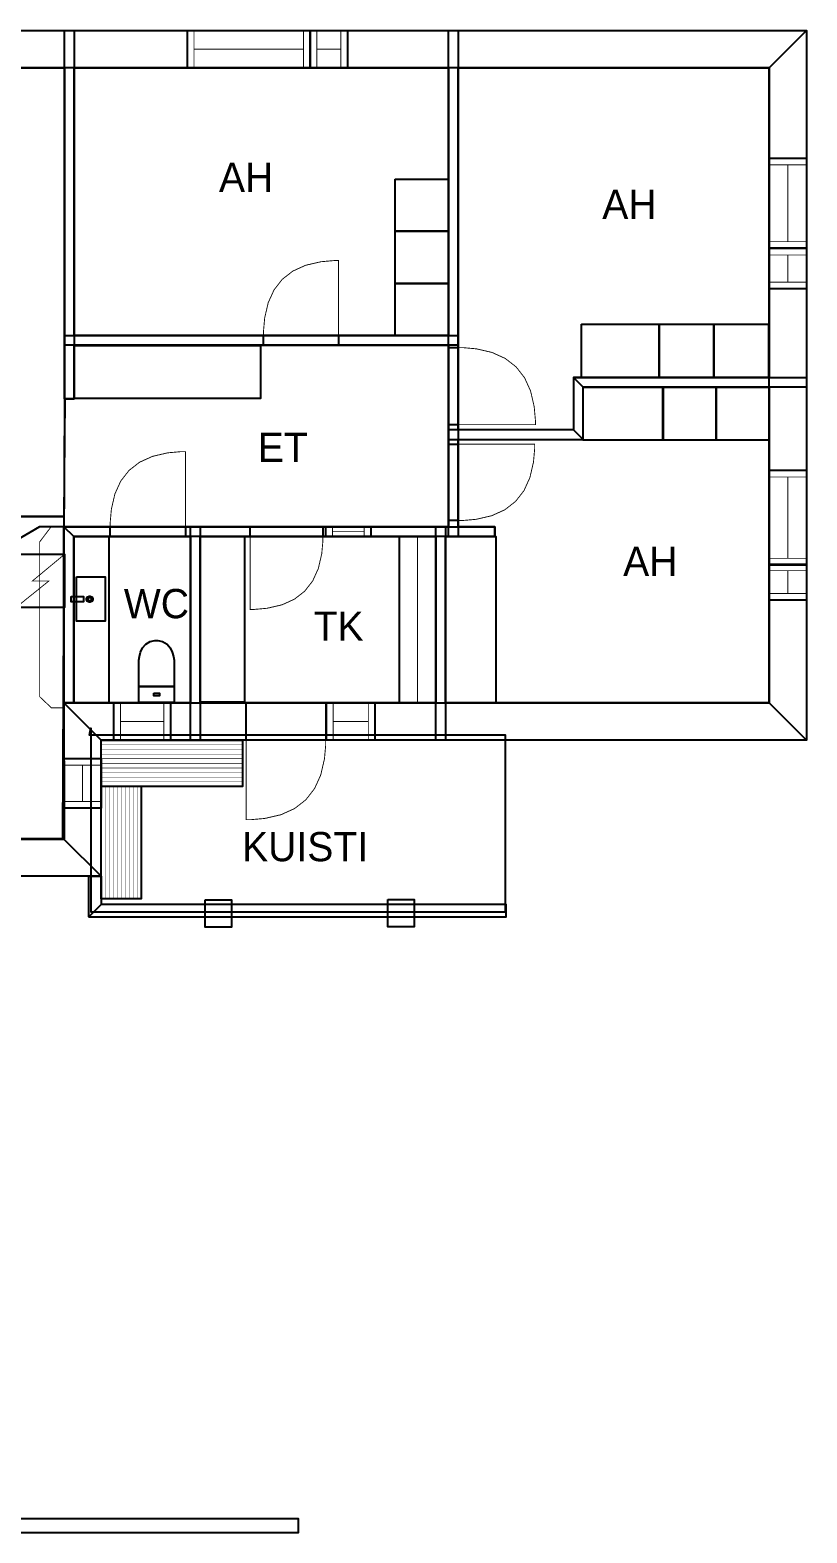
# Model space of a CAD drawing. Extents: x 2.3 to 24.4, y 0 to 18.
# Drawn here: x 15.22 to 24.35, y 0.05 to 17.72 of the extents above; entities that cross this region are included whole.
import ezdxf

# ---------------------------------------------------------------- set-up
doc = ezdxf.new("R2010")
doc.units = 0
doc.layers.get('0').update_dxf_attribs({"linetype": 'CONTINUOUS'})

msp = doc.modelspace()

# ---------------------------------------------------------------- linework, layer by layer
at = {"color": 0}
for points, const_width in [([(9.67144, 17.7167), (24.3465, 17.7167), (23.909, 17.2792), (10.1364, 17.2792), (9.67144, 17.7167)], 0.00208), ([(15.624, 17.7167), (15.7386, 17.7167), (15.7386, 13.3866), (15.624, 13.3866), (15.624, 17.7167)], 0.00208), ([(17.0699, 17.7167), (18.5139, 17.7167), (18.5139, 17.2792), (17.0699, 17.2792), (17.0699, 17.7167)], 0.01042), ([(17.0699, 17.7167), (18.5139, 17.7167), (18.5139, 17.2792), (17.0699, 17.2792), (17.0699, 17.7167)], 0.01042), ([(18.5139, 17.7167), (18.9524, 17.7167), (18.9524, 17.2792), (18.5139, 17.2792), (18.5139, 17.7167)], 0.01042), ([(18.5139, 17.7167), (18.9524, 17.7167), (18.9524, 17.2792), (18.5139, 17.2792), (18.5139, 17.7167)], 0.01042), ([(20.1399, 17.7167), (20.2544, 17.7167), (20.2544, 11.7671), (20.1399, 11.7671), (20.1399, 17.7167)], 0.00208), ([(24.3465, 17.7167), (24.3465, 9.37332), (23.909, 9.81082), (23.909, 17.2792), (24.3465, 17.7167)], 0.00208), ([(23.909, 16.2168), (24.3465, 16.2168), (24.3465, 15.156), (23.909, 15.156), (23.909, 16.2168)], 0.01042), ([(23.909, 16.2168), (24.3465, 16.2168), (24.3465, 15.156), (23.909, 15.156), (23.909, 16.2168)], 0.01042), ([(19.5118, 15.9706), (19.5118, 15.3571), (20.1368, 15.3571), (20.1368, 15.9706), (19.5118, 15.9706)], 0.01042), ([(19.5118, 15.3571), (19.5118, 14.7438), (20.1368, 14.7438), (20.1368, 15.3571), (19.5118, 15.3571)], 0.01042), ([(23.909, 15.156), (24.3465, 15.156), (24.3465, 14.6813), (23.909, 14.6813), (23.909, 15.156)], 0.01042), ([(23.909, 15.156), (24.3465, 15.156), (24.3465, 14.6813), (23.909, 14.6813), (23.909, 15.156)], 0.01042), ([(17.9649, 14.1304), (17.9649, 14.1822), (17.9786, 14.3371), (18.02, 14.5163), (18.0888, 14.6676), (18.1853, 14.7917), (18.3093, 14.8882), (18.4607, 14.9569), (18.6399, 14.9983), (18.7947, 15.0121), (18.8465, 15.0121), (18.8465, 14.1304), (17.9649, 14.1304)], 0.01042), ([(19.5118, 14.7438), (19.5118, 14.1304), (20.1368, 14.1304), (20.1368, 14.7438), (19.5118, 14.7438)], 0.01042), ([(17.9649, 14.1304), (18.8465, 14.1304), (18.8465, 14.0158), (17.9649, 14.0158), (17.9649, 14.1304)], 0.01042), ([(17.9649, 14.1304), (18.8465, 14.1304), (18.8465, 14.0158), (17.9649, 14.0158), (17.9649, 14.1304)], 0.01042), ([(21.7017, 14.2639), (22.615, 14.2639), (22.615, 13.6388), (21.7017, 13.6388), (21.7017, 14.2639)], 0.01042), ([(22.615, 14.2639), (23.2575, 14.2639), (23.2575, 13.6388), (22.615, 13.6388), (22.615, 14.2639)], 0.01042), ([(23.2575, 14.2639), (23.9, 14.2639), (23.9, 13.6388), (23.2575, 13.6388), (23.2575, 14.2639)], 0.01042), ([(15.624, 14.1304), (20.2544, 14.1304), (20.2544, 14.0158), (15.624, 14.0158), (15.624, 14.1304)], 0.00208), ([(15.7385, 14.0154), (17.9307, 14.0154), (17.9307, 13.3903), (15.7385, 13.3903), (15.7385, 14.0154)], 0.01042), ([(20.1399, 13.9885), (20.2544, 13.9885), (20.2544, 13.0825), (20.1399, 13.0825), (20.1399, 13.9885)], 0.01042), ([(20.1399, 13.9885), (20.2544, 13.9885), (20.2544, 13.0825), (20.1399, 13.0825), (20.1399, 13.9885)], 0.01042), ([(20.2544, 13.9885), (20.3075, 13.9885), (20.4667, 13.9744), (20.6508, 13.9319), (20.8065, 13.8611), (20.9339, 13.762), (21.0331, 13.6346), (21.1037, 13.4789), (21.1463, 13.2948), (21.1604, 13.1356), (21.1604, 13.0825), (20.2544, 13.0825), (20.2544, 13.9885)], 0.01042), ([(21.6064, 13.6387), (24.3465, 13.6387), (24.3465, 13.5241), (21.721, 13.5241), (21.6064, 13.6387)], 0.00208), ([(21.721, 12.9073), (21.721, 13.5241), (21.6064, 13.6387), (21.6064, 13.0219), (21.721, 12.9073)], 0.00208), ([(21.721, 13.5239), (22.6604, 13.5239), (22.6604, 12.8989), (21.721, 12.8989), (21.721, 13.5239)], 0.01042), ([(22.6589, 13.5239), (23.2839, 13.5239), (23.2839, 12.8989), (22.6589, 12.8989), (22.6589, 13.5239)], 0.01042), ([(23.2839, 13.5239), (23.9089, 13.5239), (23.9089, 12.8989), (23.2839, 12.8989), (23.2839, 13.5239)], 0.01042), ([(20.1399, 12.9073), (21.721, 12.9073), (21.6064, 13.0219), (20.1399, 13.0219), (20.1399, 12.9073)], 0.00208), ([(16.1631, 11.8817), (16.1631, 11.9335), (16.1768, 12.0889), (16.2182, 12.2685), (16.2874, 12.4204), (16.384, 12.5447), (16.5083, 12.6414), (16.6603, 12.7104), (16.8397, 12.7519), (16.9951, 12.7657), (17.0469, 12.7657), (17.0469, 11.8817), (16.1631, 11.8817)], 0.01042), ([(20.1399, 12.8538), (20.2544, 12.8538), (20.2544, 11.9562), (20.1399, 11.9562), (20.1399, 12.8538)], 0.01042), ([(20.1399, 12.8538), (20.2544, 12.8538), (20.2544, 11.9562), (20.1399, 11.9562), (20.1399, 12.8538)], 0.01042), ([(20.2544, 11.9562), (20.3069, 11.9562), (20.4647, 11.9703), (20.6471, 12.0124), (20.8014, 12.0825), (20.9275, 12.1807), (21.0257, 12.3069), (21.0958, 12.4612), (21.1379, 12.6435), (21.1519, 12.8013), (21.1519, 12.8538), (20.2544, 12.8538), (20.2544, 11.9562)], 0.01042), ([(23.909, 12.5461), (24.3465, 12.5461), (24.3465, 11.4328), (23.909, 11.4328), (23.909, 12.5461)], 0.01042), ([(23.909, 12.5461), (24.3465, 12.5461), (24.3465, 11.4328), (23.909, 11.4328), (23.909, 12.5461)], 0.01042), ([(13.0365, 12.0058), (10.116, 12.0058), (10.116, 8.21946), (15.6275, 8.21946), (15.6196, 11.8818), (15.3321, 11.8818), (15.0574, 11.7193), (15.0574, 8.52875), (10.7617, 8.52875), (10.7617, 10.9792), (11.1603, 11.3997), (13.0335, 11.3997), (13.0365, 12.0058)], 0.01042), ([(15.6197, 11.8818), (15.4683, 11.8818), (15.3343, 11.7053), (15.3343, 9.8846), (15.4721, 9.75407), (15.6246, 9.75407), (15.6197, 11.8818)], 0.01042), ([(15.6197, 11.8817), (20.6843, 11.8817), (20.6843, 11.7671), (15.7343, 11.7671), (15.6197, 11.8817)], 0.00208), ([(15.6197, 9.81082), (15.6197, 11.8817), (15.7343, 11.7671), (15.7343, 9.81082), (15.6197, 9.81082)], 0.00208), ([(16.1631, 11.8817), (17.0469, 11.8817), (17.0469, 11.7671), (16.1631, 11.7671), (16.1631, 11.8817)], 0.01042), ([(16.1631, 11.8817), (17.0469, 11.8817), (17.0469, 11.7671), (16.1631, 11.7671), (16.1631, 11.8817)], 0.01042), ([(17.1049, 11.8817), (17.2194, 11.8817), (17.2194, 9.37332), (17.1049, 9.37332), (17.1049, 11.8817)], 0.00208), ([(17.8069, 11.8817), (18.6631, 11.8817), (18.6631, 11.7671), (17.8069, 11.7671), (17.8069, 11.8817)], 0.01042), ([(17.8069, 11.8817), (18.6631, 11.8817), (18.6631, 11.7671), (17.8069, 11.7671), (17.8069, 11.8817)], 0.01042), ([(18.6985, 11.8817), (19.2251, 11.8817), (19.2251, 11.7671), (18.6985, 11.7671), (18.6985, 11.8817)], 0.01042), ([(18.6985, 11.8817), (19.2251, 11.8817), (19.2251, 11.7671), (18.6985, 11.7671), (18.6985, 11.8817)], 0.01042), ([(19.9892, 11.8817), (20.1037, 11.8817), (20.1037, 9.37332), (19.9892, 9.37332), (19.9892, 11.8817)], 0.00208), ([(15.7344, 11.7672), (15.7344, 9.80968), (16.1453, 9.80968), (16.1453, 11.7672), (15.7344, 11.7672)], 0.01042), ([(17.2196, 11.7672), (17.2196, 9.82053), (17.74, 9.82053), (17.74, 11.7672), (17.2196, 11.7672)], 0.01042), ([(18.6631, 11.7671), (18.6631, 11.717), (18.6496, 11.5665), (18.6094, 11.3926), (18.5426, 11.2456), (18.449, 11.1252), (18.3286, 11.0315), (18.1815, 10.9647), (18.0076, 10.9245), (17.8571, 10.9111), (17.8069, 10.9111), (17.8069, 11.7671), (18.6631, 11.7671)], 0.01042), ([(19.5624, 11.7672), (19.5624, 9.80951), (19.989, 9.80951), (19.989, 11.7672), (19.5624, 11.7672)], 0.01042), ([(20.1039, 11.7672), (20.1039, 9.80951), (20.6957, 9.80951), (20.6957, 11.7672), (20.1039, 11.7672)], 0.01042), ([(15.0574, 11.5592), (15.0574, 10.9342), (15.6272, 10.9342), (15.6272, 11.5592), (15.0574, 11.5592)], 0.01042), ([(23.909, 11.4442), (24.3465, 11.4442), (24.3465, 11.0196), (23.909, 11.0196), (23.909, 11.4442)], 0.01042), ([(23.909, 11.4442), (24.3465, 11.4442), (24.3465, 11.0196), (23.909, 11.0196), (23.909, 11.4442)], 0.01042), ([(15.7651, 11.2922), (15.7651, 10.7713), (16.1028, 10.7713), (16.1028, 11.2922), (15.7651, 11.2922)], 0.01042), ([(15.7042, 11.063), (15.7042, 11.0005), (15.85, 11.0005), (15.85, 11.063), (15.7042, 11.063)], 0.01042), ([(15.9224, 11.0682), (15.9288, 11.0682), (15.9481, 11.0576), (15.9588, 11.0382), (15.9588, 11.0317), (15.9588, 11.0253), (15.9481, 11.006), (15.9288, 10.9953), (15.9224, 10.9953), (15.9158, 10.9953), (15.8965, 11.006), (15.8858, 11.0253), (15.8858, 11.0317), (15.8858, 11.0382), (15.8965, 11.0576), (15.9158, 11.0682), (15.9224, 11.0682)], 0.00833), ([(15.9224, 11.0526), (15.926, 11.0526), (15.9369, 11.0465), (15.9432, 11.0354), (15.9432, 11.0317), (15.9432, 11.0281), (15.9369, 11.017), (15.926, 11.0109), (15.9224, 11.0109), (15.9186, 11.0109), (15.9075, 11.017), (15.9015, 11.0281), (15.9015, 11.0317), (15.9015, 11.0354), (15.9075, 11.0465), (15.9186, 11.0526), (15.9224, 11.0526)], 0.00833), ([(16.4999, 10.2716), (16.4999, 10.2716), (16.4997, 10.2834), (16.5014, 10.3143), (16.5075, 10.3582), (16.521, 10.4084), (16.5444, 10.4587), (16.581, 10.5025), (16.6332, 10.5335), (16.6863, 10.5452), (16.7039, 10.5452), (16.7222, 10.5452), (16.7771, 10.5335), (16.8311, 10.5025), (16.8689, 10.4587), (16.8933, 10.4084), (16.9074, 10.3582), (16.9138, 10.3143), (16.9154, 10.2834), (16.9154, 10.2716), (16.9154, 10.2716), (16.9164, 10.0033), (16.4999, 10.0033), (16.4999, 10.2716)], 0.01042), ([(16.4999, 10.0033), (16.9164, 10.0033), (16.9164, 9.81603), (16.4999, 9.81603), (16.4999, 10.0033)], 0.01042), ([(16.675, 9.92546), (16.7413, 9.92546), (16.7413, 9.89388), (16.675, 9.89388), (16.675, 9.92546)], 0.01042), ([(24.3465, 9.37332), (16.0572, 9.37332), (15.6197, 9.81082), (23.909, 9.81082), (24.3465, 9.37332)], 0.00208), ([(15.6197, 9.81082), (15.6197, 8.21061), (16.0572, 7.77311), (16.0572, 9.37332), (15.6197, 9.81082)], 0.00208), ([(16.2056, 9.81082), (16.8714, 9.81082), (16.8714, 9.37332), (16.2056, 9.37332), (16.2056, 9.81082)], 0.01042), ([(16.2056, 9.81082), (16.8714, 9.81082), (16.8714, 9.37332), (16.2056, 9.37332), (16.2056, 9.81082)], 0.01042), ([(17.7617, 9.81082), (18.696, 9.81082), (18.696, 9.37332), (17.7617, 9.37332), (17.7617, 9.81082)], 0.01042), ([(17.7617, 9.81082), (18.696, 9.81082), (18.696, 9.37332), (17.7617, 9.37332), (17.7617, 9.81082)], 0.01042), ([(18.7056, 9.81082), (19.2749, 9.81082), (19.2749, 9.37332), (18.7056, 9.37332), (18.7056, 9.81082)], 0.01042), ([(18.7056, 9.81082), (19.2749, 9.81082), (19.2749, 9.37332), (18.7056, 9.37332), (18.7056, 9.81082)], 0.01042), ([(15.9353, 9.52078), (15.9353, 7.35769), (20.8092, 7.35769), (20.8092, 9.43392), (15.9193, 9.43392), (15.9353, 9.52078)], 0.00208), ([(16.0572, 9.37315), (17.7165, 9.37315), (17.7165, 8.83003), (16.0572, 8.83003), (16.0572, 9.37315)], 0.01042), ([(18.696, 9.37332), (18.696, 9.31862), (18.6813, 9.1544), (18.6375, 8.96463), (18.5646, 8.8041), (18.4624, 8.67269), (18.331, 8.57053), (18.1704, 8.49756), (17.9807, 8.45378), (17.8165, 8.43913), (17.7618, 8.43913), (17.7618, 9.37332), (18.696, 9.37332)], 0.01042), ([(15.6197, 9.15869), (16.0572, 9.15869), (16.0572, 8.57557), (15.6197, 8.57557), (15.6197, 9.15869)], 0.01042), ([(15.6197, 9.15869), (16.0572, 9.15869), (16.0572, 8.57557), (15.6197, 8.57557), (15.6197, 9.15869)], 0.01042), ([(16.0572, 8.8316), (16.0572, 7.50879), (16.526, 7.50879), (16.526, 8.8316), (16.0572, 8.8316)], 0.01042), ([(16.0572, 7.77311), (11.4099, 7.77311), (11.0453, 8.21061), (15.6197, 8.21061), (16.0572, 7.77311)], 0.00208), ([(16.0572, 7.77311), (16.0572, 7.44239), (15.9114, 7.29656), (15.9114, 7.77311), (16.0572, 7.77311)], 0.00208), ([(15.9114, 7.29656), (20.8164, 7.29656), (20.8164, 7.44239), (16.0572, 7.44239), (15.9114, 7.29656)], 0.00208), ([(3.86165, 0.22244), (18.3728, 0.22244), (18.3728, 0.05507), (3.86165, 0.05507), (3.86165, 0.22244)], 0.00208)]:
    msp.add_lwpolyline(points, close=True, dxfattribs=dict(at, const_width=const_width))
for points in [[(9.67144, 17.7167), (24.3465, 17.7167), (23.909, 17.2792), (10.1364, 17.2792), (9.67144, 17.7167)], [(15.624, 17.7167), (15.7386, 17.7167), (15.7386, 13.3866), (15.624, 13.3866), (15.624, 17.7167)], [(20.1399, 17.7167), (20.2544, 17.7167), (20.2544, 11.7671), (20.1399, 11.7671), (20.1399, 17.7167)], [(24.3465, 17.7167), (24.3465, 9.37332), (23.909, 9.81082), (23.909, 17.2792), (24.3465, 17.7167)], [(15.624, 14.1304), (20.2544, 14.1304), (20.2544, 14.0158), (15.624, 14.0158), (15.624, 14.1304)], [(21.721, 12.9073), (21.721, 13.5241), (21.6064, 13.6387), (21.6064, 13.0219), (21.721, 12.9073)], [(21.6064, 13.6387), (24.3465, 13.6387), (24.3465, 13.5241), (21.721, 13.5241), (21.6064, 13.6387)], [(20.1399, 12.9073), (21.721, 12.9073), (21.6064, 13.0219), (20.1399, 13.0219), (20.1399, 12.9073)], [(15.6197, 9.81082), (15.6197, 11.8817), (15.7343, 11.7671), (15.7343, 9.81082), (15.6197, 9.81082)], [(15.6197, 11.8817), (20.6843, 11.8817), (20.6843, 11.7671), (15.7343, 11.7671), (15.6197, 11.8817)], [(17.1049, 11.8817), (17.2194, 11.8817), (17.2194, 9.37332), (17.1049, 9.37332), (17.1049, 11.8817)], [(19.9892, 11.8817), (20.1037, 11.8817), (20.1037, 9.37332), (19.9892, 9.37332), (19.9892, 11.8817)], [(24.3465, 9.37332), (16.0572, 9.37332), (15.6197, 9.81082), (23.909, 9.81082), (24.3465, 9.37332)], [(15.6197, 9.81082), (15.6197, 8.21061), (16.0572, 7.77311), (16.0572, 9.37332), (15.6197, 9.81082)], [(16.0572, 7.77311), (11.4099, 7.77311), (11.0453, 8.21061), (15.6197, 8.21061), (16.0572, 7.77311)], [(17.2774, 7.49582), (17.5875, 7.49582), (17.5875, 7.17404), (17.2774, 7.17404), (17.2774, 7.49582)], [(19.4251, 7.50082), (19.7351, 7.50082), (19.7351, 7.17904), (19.4251, 7.17904), (19.4251, 7.50082)]]:
    msp.add_lwpolyline(points, close=True, dxfattribs=at)
at = {"color": 7}
for points in [[(17.0699, 17.7167), (18.5139, 17.7167), (18.5139, 17.2792), (17.0699, 17.2792), (17.0699, 17.7167)], [(17.0699, 17.7167), (18.5139, 17.7167), (18.5139, 17.2792), (17.0699, 17.2792), (17.0699, 17.7167)], [(18.5139, 17.7167), (18.9524, 17.7167), (18.9524, 17.2792), (18.5139, 17.2792), (18.5139, 17.7167)], [(18.5139, 17.7167), (18.9524, 17.7167), (18.9524, 17.2792), (18.5139, 17.2792), (18.5139, 17.7167)], [(15.624, 13.3866), (15.6289, 13.3866), (15.6185, 12.0052), (10.1144, 12.0052), (10.1144, 12.021), (13.8608, 12.021), (13.8608, 12.1356), (10.1144, 12.1356), (10.1144, 14.7446), (10.1364, 17.2792), (15.624, 17.2792), (15.624, 13.3866)], [(15.7386, 17.2792), (20.1399, 17.2792), (20.1399, 14.1304), (15.7386, 14.1304), (15.7386, 17.2792)], [(23.909, 13.6387), (21.6064, 13.6387), (21.6064, 13.0219), (20.2544, 13.0219), (20.2544, 17.2792), (23.909, 17.2792), (23.909, 13.6387)], [(23.909, 16.2168), (24.3465, 16.2168), (24.3465, 15.156), (23.909, 15.156), (23.909, 16.2168)], [(23.909, 16.2168), (24.3465, 16.2168), (24.3465, 15.156), (23.909, 15.156), (23.909, 16.2168)], [(19.5118, 15.9706), (20.1368, 15.9706), (20.1368, 15.3571), (19.5118, 15.3571), (19.5118, 15.9706)], [(19.5118, 15.3571), (20.1368, 15.3571), (20.1368, 14.7438), (19.5118, 14.7438), (19.5118, 15.3571)], [(23.909, 15.156), (24.3465, 15.156), (24.3465, 14.6813), (23.909, 14.6813), (23.909, 15.156)], [(23.909, 15.156), (24.3465, 15.156), (24.3465, 14.6813), (23.909, 14.6813), (23.909, 15.156)], [(19.5118, 14.7438), (20.1368, 14.7438), (20.1368, 14.1304), (19.5118, 14.1304), (19.5118, 14.7438)], [(21.7017, 14.2639), (22.615, 14.2639), (22.615, 13.6388), (21.7017, 13.6388), (21.7017, 14.2639)], [(22.615, 14.2639), (23.2575, 14.2639), (23.2575, 13.6388), (22.615, 13.6388), (22.615, 14.2639)], [(23.2575, 14.2639), (23.9, 14.2639), (23.9, 13.6388), (23.2575, 13.6388), (23.2575, 14.2639)], [(20.1399, 11.8817), (15.6197, 11.8817), (15.6197, 8.21061), (15.6081, 8.21061), (15.6289, 13.3866), (15.7386, 13.3866), (15.7386, 14.0158), (20.1399, 14.0158), (20.1399, 11.8817)], [(15.7385, 14.0154), (17.9307, 14.0154), (17.9307, 13.3903), (15.7385, 13.3903), (15.7385, 14.0154)], [(17.9649, 14.1304), (18.8465, 14.1304), (18.8465, 14.0158), (17.9649, 14.0158), (17.9649, 14.1304)], [(17.9649, 14.1304), (18.8465, 14.1304), (18.8465, 14.0158), (17.9649, 14.0158), (17.9649, 14.1304)], [(20.1399, 13.9885), (20.2544, 13.9885), (20.2544, 13.0825), (20.1399, 13.0825), (20.1399, 13.9885)], [(20.1399, 13.9885), (20.2544, 13.9885), (20.2544, 13.0825), (20.1399, 13.0825), (20.1399, 13.9885)], [(23.909, 9.81082), (20.1037, 9.81082), (20.1037, 11.7671), (20.6843, 11.7671), (20.6843, 11.8817), (20.2544, 11.8817), (20.2544, 12.9073), (21.721, 12.9073), (21.721, 13.5241), (23.909, 13.5241), (23.909, 9.81082)], [(21.721, 13.5239), (22.6604, 13.5239), (22.6604, 12.8989), (21.721, 12.8989), (21.721, 13.5239)], [(22.6589, 13.5239), (23.2839, 13.5239), (23.2839, 12.8989), (22.6589, 12.8989), (22.6589, 13.5239)], [(23.2839, 13.5239), (23.9089, 13.5239), (23.9089, 12.8989), (23.2839, 12.8989), (23.2839, 13.5239)], [(20.1399, 12.8538), (20.2544, 12.8538), (20.2544, 11.9562), (20.1399, 11.9562), (20.1399, 12.8538)], [(20.1399, 12.8538), (20.2544, 12.8538), (20.2544, 11.9562), (20.1399, 11.9562), (20.1399, 12.8538)], [(23.909, 12.5461), (24.3465, 12.5461), (24.3465, 11.4328), (23.909, 11.4328), (23.909, 12.5461)], [(23.909, 12.5461), (24.3465, 12.5461), (24.3465, 11.4328), (23.909, 11.4328), (23.909, 12.5461)], [(13.0365, 12.0058), (10.116, 12.0058), (10.116, 8.21946), (15.6275, 8.21946), (15.6196, 11.8818), (15.3321, 11.8818), (15.0574, 11.7193), (15.0574, 8.52875), (10.7617, 8.52875), (10.7617, 10.9792), (11.1603, 11.3997), (13.0335, 11.3997), (13.0365, 12.0058)], [(15.6081, 8.21061), (13.8714, 8.21061), (13.8714, 12.0052), (15.6185, 12.0052), (15.6081, 8.21061)], [(16.1631, 11.8817), (17.0469, 11.8817), (17.0469, 11.7671), (16.1631, 11.7671), (16.1631, 11.8817)], [(16.1631, 11.8817), (17.0469, 11.8817), (17.0469, 11.7671), (16.1631, 11.7671), (16.1631, 11.8817)], [(17.8069, 11.8817), (18.6631, 11.8817), (18.6631, 11.7671), (17.8069, 11.7671), (17.8069, 11.8817)], [(17.8069, 11.8817), (18.6631, 11.8817), (18.6631, 11.7671), (17.8069, 11.7671), (17.8069, 11.8817)], [(18.6985, 11.8817), (19.2251, 11.8817), (19.2251, 11.7671), (18.6985, 11.7671), (18.6985, 11.8817)], [(18.6985, 11.8817), (19.2251, 11.8817), (19.2251, 11.7671), (18.6985, 11.7671), (18.6985, 11.8817)], [(15.7343, 11.7671), (17.1049, 11.7671), (17.1049, 9.81082), (15.7343, 9.81082), (15.7343, 11.7671)], [(15.7344, 11.7672), (16.1453, 11.7672), (16.1453, 9.80968), (15.7344, 9.80968), (15.7344, 11.7672)], [(17.2194, 11.7671), (19.9892, 11.7671), (19.9892, 9.81082), (17.2194, 9.81082), (17.2194, 11.7671)], [(17.2196, 11.7672), (17.74, 11.7672), (17.74, 9.82053), (17.2196, 9.82053), (17.2196, 11.7672)], [(19.5624, 11.7672), (19.989, 11.7672), (19.989, 9.80951), (19.5624, 9.80951), (19.5624, 11.7672)], [(20.1039, 11.7672), (20.6957, 11.7672), (20.6957, 9.80951), (20.1039, 9.80951), (20.1039, 11.7672)], [(15.0574, 11.5592), (15.6272, 11.5592), (15.6272, 10.9342), (15.0574, 10.9342), (15.0574, 11.5592)], [(23.909, 11.4442), (24.3465, 11.4442), (24.3465, 11.0196), (23.909, 11.0196), (23.909, 11.4442)], [(23.909, 11.4442), (24.3465, 11.4442), (24.3465, 11.0196), (23.909, 11.0196), (23.909, 11.4442)], [(15.7651, 11.2922), (16.1028, 11.2922), (16.1028, 10.7713), (15.7651, 10.7713), (15.7651, 11.2922)], [(15.7042, 11.063), (15.85, 11.063), (15.85, 11.0005), (15.7042, 11.0005), (15.7042, 11.063)], [(15.9224, 11.0682), (15.9288, 11.0682), (15.9481, 11.0576), (15.9588, 11.0382), (15.9588, 11.0317), (15.9588, 11.0253), (15.9481, 11.006), (15.9288, 10.9953), (15.9224, 10.9953), (15.9158, 10.9953), (15.8965, 11.006), (15.8858, 11.0253), (15.8858, 11.0317), (15.8858, 11.0382), (15.8965, 11.0576), (15.9158, 11.0682), (15.9224, 11.0682)], [(15.9224, 11.0526), (15.926, 11.0526), (15.9369, 11.0465), (15.9432, 11.0354), (15.9432, 11.0317), (15.9432, 11.0281), (15.9369, 11.017), (15.926, 11.0109), (15.9224, 11.0109), (15.9186, 11.0109), (15.9075, 11.017), (15.9015, 11.0281), (15.9015, 11.0317), (15.9015, 11.0354), (15.9075, 11.0465), (15.9186, 11.0526), (15.9224, 11.0526)], [(16.4999, 10.2716), (16.4999, 10.2716), (16.4997, 10.2834), (16.5014, 10.3143), (16.5075, 10.3582), (16.521, 10.4084), (16.5444, 10.4587), (16.581, 10.5025), (16.6332, 10.5335), (16.6863, 10.5452), (16.7039, 10.5452), (16.7222, 10.5452), (16.7771, 10.5335), (16.8311, 10.5025), (16.8689, 10.4587), (16.8933, 10.4084), (16.9074, 10.3582), (16.9138, 10.3143), (16.9154, 10.2834), (16.9154, 10.2716), (16.9154, 10.2716), (16.9164, 10.0033), (16.4999, 10.0033), (16.4999, 10.2716)], [(16.4999, 10.0033), (16.9164, 10.0033), (16.9164, 9.81603), (16.4999, 9.81603), (16.4999, 10.0033)], [(16.675, 9.92546), (16.7413, 9.92546), (16.7413, 9.89388), (16.675, 9.89388), (16.675, 9.92546)], [(16.2056, 9.81082), (16.8714, 9.81082), (16.8714, 9.37332), (16.2056, 9.37332), (16.2056, 9.81082)], [(16.2056, 9.81082), (16.8714, 9.81082), (16.8714, 9.37332), (16.2056, 9.37332), (16.2056, 9.81082)], [(17.7617, 9.81082), (18.696, 9.81082), (18.696, 9.37332), (17.7617, 9.37332), (17.7617, 9.81082)], [(17.7617, 9.81082), (18.696, 9.81082), (18.696, 9.37332), (17.7617, 9.37332), (17.7617, 9.81082)], [(18.7056, 9.81082), (19.2749, 9.81082), (19.2749, 9.37332), (18.7056, 9.37332), (18.7056, 9.81082)], [(18.7056, 9.81082), (19.2749, 9.81082), (19.2749, 9.37332), (18.7056, 9.37332), (18.7056, 9.81082)], [(15.9353, 9.52078), (15.9353, 7.35769), (20.8092, 7.35769), (20.8092, 9.43392), (15.9193, 9.43392), (15.9353, 9.52078)], [(16.0572, 9.37315), (17.7165, 9.37315), (17.7165, 8.83003), (16.0572, 8.83003), (16.0572, 9.37315)], [(15.6197, 9.15869), (16.0572, 9.15869), (16.0572, 8.57557), (15.6197, 8.57557), (15.6197, 9.15869)], [(15.6197, 9.15869), (16.0572, 9.15869), (16.0572, 8.57557), (15.6197, 8.57557), (15.6197, 9.15869)], [(16.0572, 8.8316), (16.526, 8.8316), (16.526, 7.50879), (16.0572, 7.50879), (16.0572, 8.8316)], [(16.0572, 7.77311), (16.0572, 7.44239), (15.9114, 7.29656), (15.9114, 7.77311), (16.0572, 7.77311)], [(15.9114, 7.29656), (20.8164, 7.29656), (20.8164, 7.44239), (16.0572, 7.44239), (15.9114, 7.29656)], [(3.86165, 0.22244), (18.3728, 0.22244), (18.3728, 0.05507), (3.86165, 0.05507), (3.86165, 0.22244)]]:
    msp.add_lwpolyline(points, close=True, dxfattribs=at)
at = {"color": 0, "const_width": 0.01042}
for points in [[(17.1481, 17.7165), (17.1481, 17.279)], [(18.4358, 17.7165), (18.4358, 17.279)], [(18.5921, 17.7165), (18.5921, 17.279)], [(18.8742, 17.7165), (18.8742, 17.279)], [(17.1481, 17.4978), (18.4358, 17.4978)], [(18.5921, 17.4978), (18.8742, 17.4978)], [(24.3464, 16.1386), (23.9089, 16.1386)], [(24.1276, 16.1386), (24.1276, 15.2342)], [(24.3464, 15.2342), (23.9089, 15.2342)], [(24.3464, 15.0779), (23.9089, 15.0779)], [(24.1276, 15.0779), (24.1276, 14.7594)], [(24.3464, 14.7594), (23.9089, 14.7594)], [(24.3464, 12.4679), (23.9089, 12.4679)], [(24.1276, 12.4679), (24.1276, 11.5109)], [(18.7765, 11.8818), (18.7765, 11.7672)], [(19.1471, 11.8818), (19.1471, 11.7672)], [(18.7765, 11.8245), (19.1471, 11.8245)], [(15.6272, 11.5592), (15.2492, 11.2457), (15.4429, 11.2457), (15.0574, 10.9353)], [(24.3464, 11.5109), (23.9089, 11.5109)], [(24.3464, 11.3662), (23.9089, 11.3662)], [(24.1276, 11.3662), (24.1276, 11.0978)], [(24.3464, 11.0978), (23.9089, 11.0978)], [(16.2836, 9.37332), (16.2836, 9.81082)], [(16.7932, 9.37332), (16.7932, 9.81082)], [(18.7838, 9.37332), (18.7838, 9.81082)], [(19.1968, 9.37332), (19.1968, 9.81082)], [(16.7932, 9.59207), (16.2836, 9.59207)], [(19.1968, 9.59207), (18.7838, 9.59207)], [(15.6197, 9.08062), (16.0572, 9.08062)], [(15.8385, 9.08062), (15.8385, 8.65369)], [(15.6197, 8.65369), (16.0572, 8.65369)]]:
    msp.add_lwpolyline(points, dxfattribs=at)
at = {"color": 7, "const_width": 0.00208}
for points in [[(15.624, 13.3866), (15.6289, 13.3866), (15.6185, 12.0052), (10.1144, 12.0052), (10.1144, 12.021), (13.8608, 12.021), (13.8608, 12.1356), (10.1144, 12.1356), (10.1144, 14.7446), (10.1364, 17.2792), (15.624, 17.2792), (15.624, 13.3866)], [(15.7386, 17.2792), (20.1399, 17.2792), (20.1399, 14.1304), (15.7386, 14.1304), (15.7386, 17.2792)], [(23.909, 13.6387), (21.6064, 13.6387), (21.6064, 13.0219), (20.2544, 13.0219), (20.2544, 17.2792), (23.909, 17.2792), (23.909, 13.6387)], [(20.1399, 11.8817), (15.6197, 11.8817), (15.6197, 8.21061), (15.6081, 8.21061), (15.6289, 13.3866), (15.7386, 13.3866), (15.7386, 14.0158), (20.1399, 14.0158), (20.1399, 11.8817)], [(23.909, 9.81082), (20.1037, 9.81082), (20.1037, 11.7671), (20.6843, 11.7671), (20.6843, 11.8817), (20.2544, 11.8817), (20.2544, 12.9073), (21.721, 12.9073), (21.721, 13.5241), (23.909, 13.5241), (23.909, 9.81082)], [(15.6081, 8.21061), (13.8714, 8.21061), (13.8714, 12.0052), (15.6185, 12.0052), (15.6081, 8.21061)], [(15.7343, 11.7671), (17.1049, 11.7671), (17.1049, 9.81082), (15.7343, 9.81082), (15.7343, 11.7671)], [(17.2194, 11.7671), (19.9892, 11.7671), (19.9892, 9.81082), (17.2194, 9.81082), (17.2194, 11.7671)]]:
    msp.add_lwpolyline(points, close=True, dxfattribs=at)
at = {"color": 253}
for points, const_width in [([(19.7757, 11.7672), (19.7757, 9.80951)], 0.01042), ([(16.0572, 9.31885), (17.7165, 9.31885)], 0.00521), ([(16.0572, 9.26449), (17.7165, 9.26449)], 0.00521), ([(16.0572, 9.21018), (17.7165, 9.21018)], 0.00521), ([(16.0572, 9.15588), (17.7165, 9.15588)], 0.00521), ([(16.0572, 9.10157), (17.7165, 9.10157)], 0.00521), ([(16.0572, 9.04725), (17.7165, 9.04725)], 0.00521), ([(16.0572, 8.99294), (17.7165, 8.99294)], 0.00521), ([(16.0572, 8.93864), (17.7165, 8.93864)], 0.00521), ([(16.0572, 8.88433), (17.7165, 8.88433)], 0.00521), ([(16.104, 7.50879), (16.104, 8.83165)], 0.00521), ([(16.151, 7.50879), (16.151, 8.83165)], 0.00521), ([(16.1978, 7.50879), (16.1978, 8.83165)], 0.00521), ([(16.2447, 7.50879), (16.2447, 8.83165)], 0.00521), ([(16.2915, 7.50879), (16.2915, 8.83165)], 0.00521), ([(16.3385, 7.50879), (16.3385, 8.83165)], 0.00521), ([(16.3853, 7.50879), (16.3853, 8.83165)], 0.00521), ([(16.4322, 7.50879), (16.4322, 8.83165)], 0.00521), ([(16.479, 7.50879), (16.479, 8.83165)], 0.00521)]:
    msp.add_lwpolyline(points, dxfattribs=dict(at, const_width=const_width))

# ---------------------------------------------------------------- texts
at = {"color": 0}
for s, p in [('AH', (17.4414, 15.819)), ('AH', (21.946, 15.5018)), ('ET', (17.8975, 12.6443)), ('AH', (22.1915, 11.3038)), ('WC', (16.3235, 10.8075)), ('TK', (18.5544, 10.542)), ('KUISTI', (17.7129, 7.95051))]:
    msp.add_text(s, height=0.34375, dxfattribs=at).set_placement(p)

doc.saveas('drawing.dxf')
